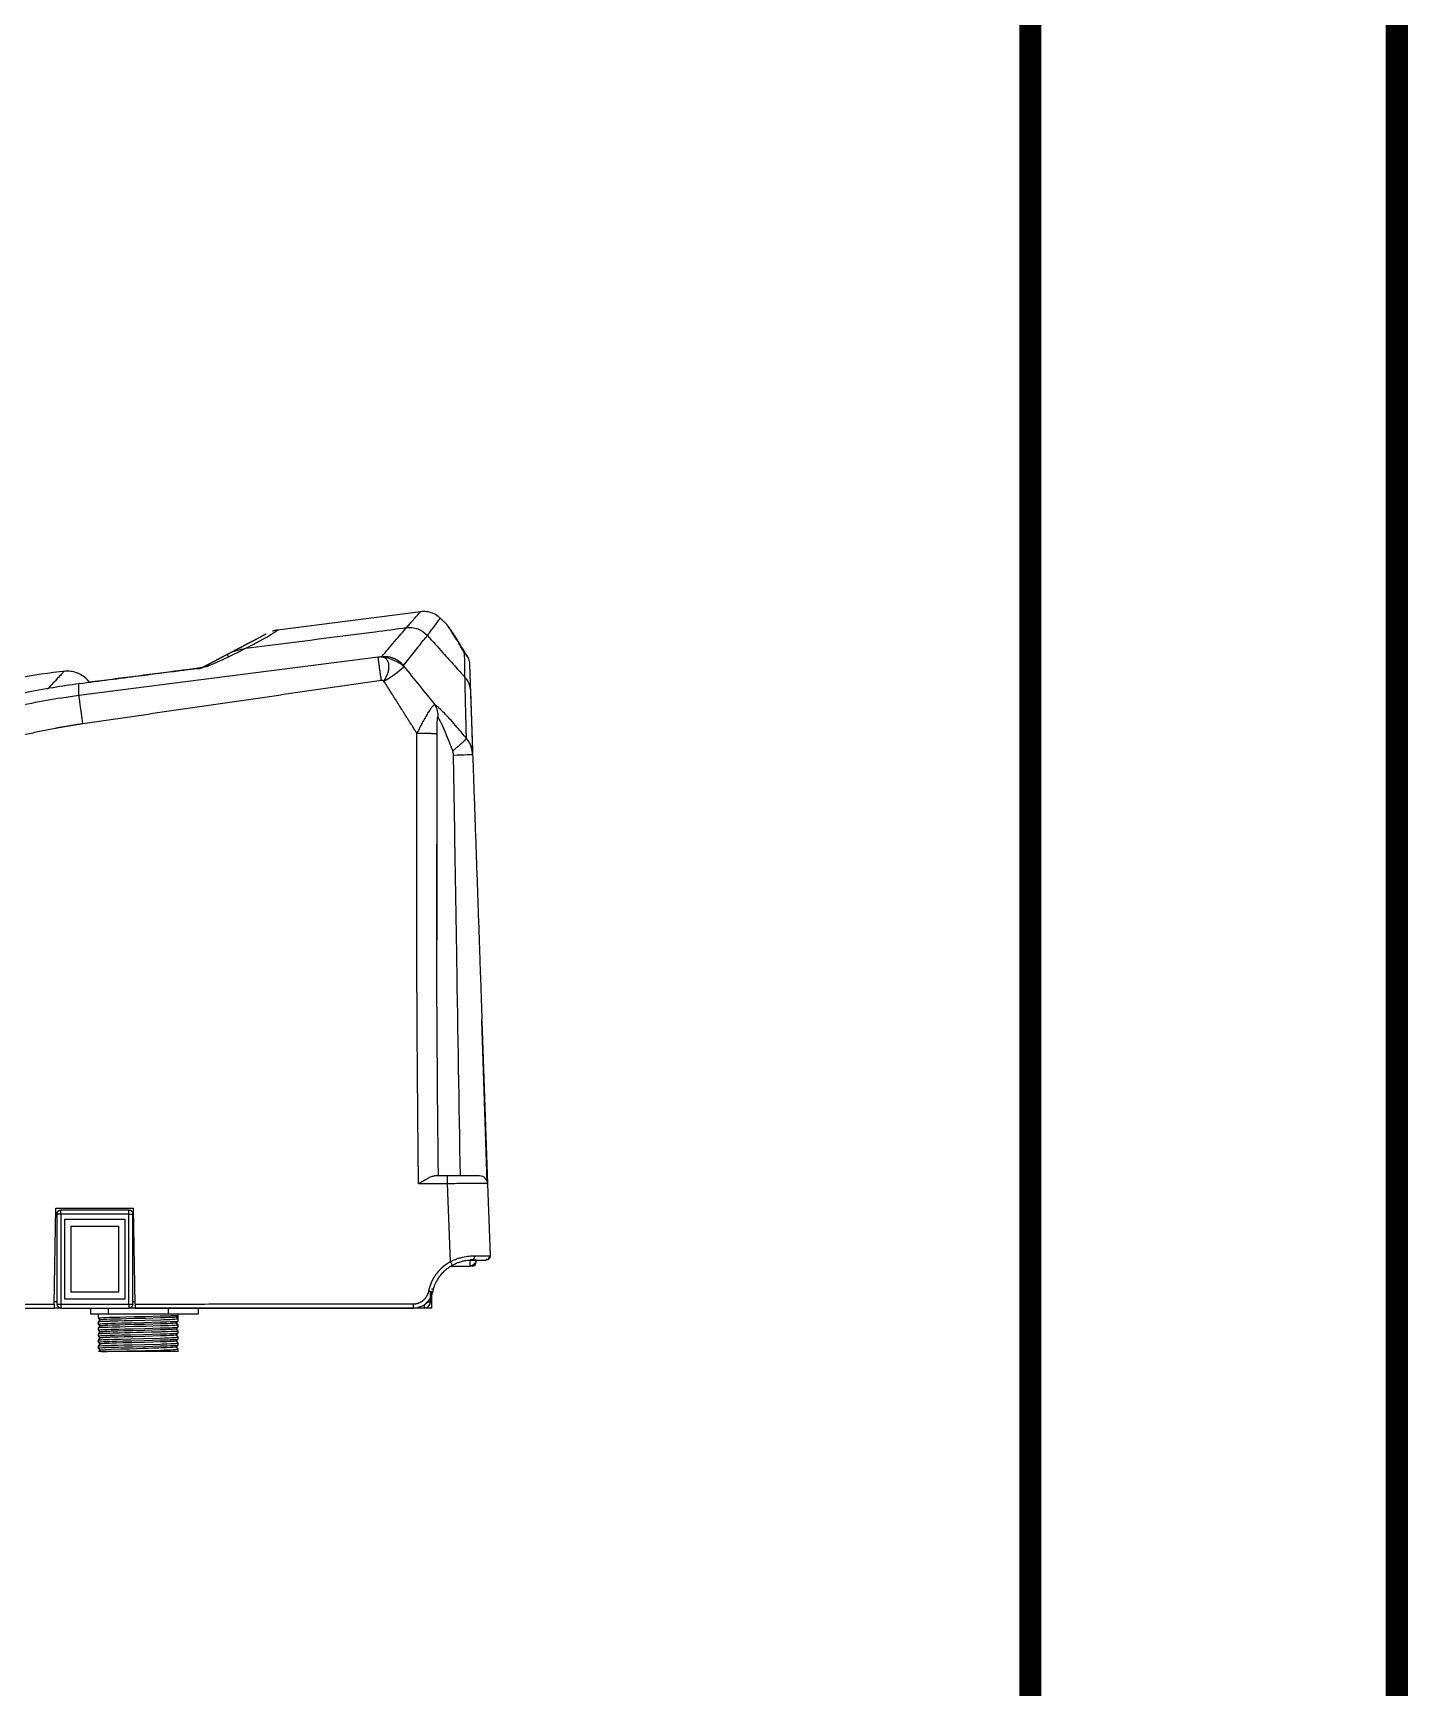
# Model space of a CAD drawing. Header units: millimetres. Extents: x 22 to 2359, y 6 to 1660.
# Drawn here: x 2015.3 to 2358.9, y 419.2 to 832.7 of the extents above; entities that cross this region are included whole.
import ezdxf

# ---------------------------------------------------------------- set-up
doc = ezdxf.new("R2010")
doc.units = ezdxf.units.MM
doc.layers.get('0').update_dxf_attribs({"linetype": 'CONTINUOUS'})
doc.layers.add('1LINE', color=7, linetype='CONTINUOUS')

msp = doc.modelspace()

# ---------------------------------------------------------------- linework, layer by layer
for p, q in [((2112.18, 688.13), (2076.43, 683.54)), ((2101.58, 676.73), (2026.76, 667.15)), ((2058.39, 674.62), (2058.46, 674.5)), ((2064, 677.57), (2063.78, 677.45)), ((2063.78, 677.45), (2064.01, 677.01)), ((2026.76, 670.18), (2026.87, 670.19)), ((2026.76, 670.18), (2026.76, 670.19)), ((2026.76, 667.15), (2026.76, 670.18)), ((2026.86, 670.19), (2026.86, 670.21)), ((2124.61, 668.34), (2125.15, 652.89)), ((2127.49, 585.85), (2128.91, 545.19)), ((2118.92, 547.12), (2115.57, 547.12)), ((2118.92, 545.19), (2118.92, 547.12)), ((2118.92, 545.19), (2111.64, 545.19)), ((2119.6, 525.74), (2118.92, 545.19)), ((2128.91, 545.19), (2129.54, 527.16)), ((2020.58, 515.12), (2021, 539.12)), ((2021, 539.12), (2040.4, 539.12)), ((2021.27, 537.62), (2021.27, 515.12)), ((2022.27, 537.62), (2021.27, 537.62)), ((2039.27, 538.62), (2022.27, 538.62)), ((2022.27, 537.62), (2022.27, 538.62)), ((2022.27, 537.62), (2022.27, 515.12)), ((2039.27, 537.62), (2022.27, 537.62)), ((2039.27, 537.62), (2039.27, 538.62)), ((2039.27, 515.12), (2039.27, 537.62)), ((2039.27, 537.62), (2040.27, 537.62)), ((2040.27, 515.12), (2040.27, 537.62)), ((2040.82, 515.12), (2040.4, 539.12)), ((2023.27, 536.37), (2038.27, 536.37)), ((2023.27, 516.37), (2023.27, 536.37)), ((2024.77, 534.62), (2024.77, 518.12)), ((2024.77, 534.62), (2036.77, 534.62)), ((2036.77, 518.12), (2036.77, 534.62)), ((2038.27, 536.37), (2038.27, 516.37)), ((2124.53, 524.62), (2124.53, 526.15)), ((2126.08, 525.62), (2126.08, 526.11)), ((2127.54, 526.12), (2128.54, 526.12)), ((2119.78, 524.62), (2124.53, 524.62)), ((2119.78, 524.62), (2124.53, 524.62)), ((2125.08, 524.62), (2124.53, 524.62)), ((2036.77, 518.12), (2024.77, 518.12)), ((2114.6, 515.59), (2114.65, 518.26)), ((2114.88, 518.1), (2114.88, 514.12)), ((1980.03, 514.12), (2020.56, 514.12)), ((2020.58, 515.12), (2020.56, 514.12)), ((2022.27, 514.12), (2020.56, 514.12)), ((2021.27, 515.65), (2020.59, 515.65)), ((2021.27, 515.12), (2022.27, 515.12)), ((2022.27, 515.12), (2039.27, 515.12)), ((2022.27, 515.12), (2022.27, 514.12)), ((2022.27, 514.12), (2039.27, 514.12)), ((2038.27, 516.37), (2023.27, 516.37)), ((2029.66, 514.12), (2029.66, 512.62)), ((2034.07, 514.12), (2034.07, 512.62)), ((2039.27, 515.12), (2040.27, 515.12)), ((2039.27, 515.12), (2039.27, 514.12)), ((2113.1, 514.12), (2039.27, 514.12)), ((2040.81, 515.65), (2040.27, 515.65)), ((2040.82, 515.12), (2040.83, 514.12)), ((2040.83, 514.12), (2110.3, 514.12)), ((2049.08, 514.12), (2049.08, 512.62)), ((2056.59, 514.12), (2056.59, 512.62)), ((2110.3, 515.16), (2110.3, 514.12)), ((2113.1, 514.12), (2113.1, 515.03)), ((2113.88, 514.12), (2113.1, 514.12)), ((2113.88, 514.34), (2113.88, 514.12)), ((2114.88, 514.12), (2113.88, 514.12)), ((2034.07, 512.62), (2029.66, 512.62)), ((2031.58, 512.62), (2031.58, 512.12)), ((2031.59, 512.12), (2031.58, 512.12)), ((2031.58, 512.11), (2031.58, 511.63)), ((2031.58, 510.62), (2031.58, 510.12)), ((2031.58, 509.12), (2031.58, 508.62)), ((2036.08, 512.62), (2034.07, 512.62)), ((2049.08, 512.62), (2036.08, 512.62)), ((2056.59, 512.62), (2049.08, 512.62)), ((2051.58, 512.38), (2051.58, 512.62)), ((2051.58, 511.37), (2051.58, 512.38)), ((2051.58, 510.87), (2051.58, 511.37)), ((2051.58, 509.37), (2051.58, 509.87)), ((2031.58, 507.62), (2031.58, 507.12)), ((2031.58, 506.12), (2031.58, 505.62)), ((2031.58, 504.62), (2031.58, 504.12)), ((2051.58, 507.87), (2051.58, 508.37)), ((2051.58, 506.37), (2051.58, 506.87)), ((2051.58, 504.87), (2051.58, 505.37)), ((2047.08, 503.22), (2032.44, 503.22)), ((2051.58, 503.22), (2043.37, 503.22)), ((2051.58, 503.22), (2051.58, 503.87))]:
    msp.add_line(p, q)
for centre, radius, start, end in [((2126.91, 545.12), 2, 2, 89.9999), ((2125.08, 525.62), 1, 270, 0), ((2022.27, 515.12), 1, 180, 270), ((2113.1, 515.62), 1.5, 270, 359)]:
    msp.add_arc(centre, radius, start, end)
at = {"extrusion": (0, 0, -1)}
for centre, radius, start, end in [((-2022.27, 537.62), 1, 0, 90), ((-2124.53, 526.12), 1.5, 181, 270), ((-2039.27, 515.12), 1, 180, 270)]:
    msp.add_arc(centre, radius, start, end, dxfattribs=at)
at = {"extrusion": (0, -6.12303e-17, -1)}
msp.add_arc((-2039.27, 537.62), 1, 90, 180, dxfattribs=at)
for centre, major_axis, ratio, start_param, end_param in [((2059.66, 668.87), (2.81, 5.18), 0.946431, 0.576737, 0.956079), ((2102.6, 671.18), (-5.39, -3.37), 0.091937, 1.589472, 3.001609), ((2027.84, 659.87), (1.07, -7.32), 0.013335, 3.245052, 4.677845), ((2119.6, 525.7), (-0.491, 0.871), 0.017139, 3.141593, 4.742799), ((2124.53, 526.12), (1.5, -0.03), 0.01745, 1.296135, 1.571101), ((2124.53, 526.12), (1.5, -0.03), 0.01745, 0, 1.222466), ((2113.1, 515.62), (-1.5, 0.03), 0.01745, 3.141593, 4.233757)]:
    msp.add_ellipse(centre, major_axis=major_axis, ratio=ratio, start_param=start_param, end_param=end_param)
for points, degree, knots in [([(2108.62, 684.15), (2108.88, 684.44), (2109.39, 685.04), (2110.06, 685.79), (2110.97, 686.83), (2111.85, 687.8), (2112.14, 688.12), (2112.15, 688.13), (2112.15, 688.13)], 3, [0, 0, 0, 0, 0.116532, 0.232353, 0.347468, 0.663791, 0.974978, 1, 1, 1, 1]), ([(2117.04, 686.47), (2116.88, 686.65), (2116.34, 687.18), (2115.18, 687.8), (2113.65, 688.2), (2112.63, 688.19), (2112.11, 688.12)], 3, [0, 0, 0, 0, 0.133608, 0.425641, 0.71767, 1, 1, 1, 1]), ([(2113.85, 682.21), (2114.02, 682.43), (2114.46, 683), (2115.27, 684.06), (2116.17, 685.26), (2116.87, 686.22), (2117.06, 686.49), (2117.07, 686.5), (2117.07, 686.5)], 3, [0, 0, 0, 0, 0.082823, 0.209625, 0.442985, 0.700777, 0.975817, 1, 1, 1, 1]), ([(2064, 677.57), (2064.07, 677.61), (2064.15, 677.65), (2064.77, 677.97), (2065.34, 678.27), (2065.99, 678.62), (2066.6, 678.93), (2067.28, 679.3), (2067.91, 679.62), (2068.63, 680), (2069.24, 680.33), (2069.64, 680.53), (2070, 680.72), (2070.38, 680.93), (2071, 681.25), (2071.49, 681.51), (2072.25, 681.91), (2072.83, 682.21), (2073.15, 682.38), (2073.46, 682.54), (2073.58, 682.6)], 2, [0, 0, 0, 0.015703, 0.015703, 0.127155, 0.127155, 0.238607, 0.238607, 0.350059, 0.350059, 0.461512, 0.461512, 0.525198, 0.525198, 0.588885, 0.636651, 0.684416, 0.795868, 0.851594, 0.90732, 1, 1, 1]), ([(2068.46, 678.98), (2079.23, 680.36), (2090, 681.75), (2103.39, 683.47), (2106, 683.81), (2108.62, 684.15)], 3, [0, 0, 0, 0, 0.804609, 0.804609, 1, 1, 1, 1]), ([(2068.46, 678.98), (2079.23, 680.36), (2090, 681.75), (2103.39, 683.47), (2106, 683.81), (2108.62, 684.15)], 3, [0, 0, 0, 0, 0.804609, 0.804609, 1, 1, 1, 1]), ([(2068.46, 678.98), (2068.47, 678.98), (2069.43, 679.47), (2070.79, 680.18), (2072.34, 681.03), (2073.28, 681.55), (2073.97, 681.95), (2074.63, 682.34), (2075.31, 682.76), (2075.79, 683.08), (2076.06, 683.27), (2076.26, 683.41), (2076.4, 683.51), (2076.44, 683.54), (2076.44, 683.54), (2076.44, 683.54)], 3, [0, 0, 0, 0, 0.001771, 0.156097, 0.246366, 0.346642, 0.400729, 0.457129, 0.573971, 0.690882, 0.747382, 0.801779, 0.902846, 0.994915, 1, 1, 1, 1]), ([(2102.46, 676.92), (2103, 677.56), (2104.13, 678.9), (2106.33, 681.49), (2107.77, 683.17), (2108.62, 684.15), (2108.62, 684.15)], 3, [0, 0, 0, 0, 0.218732, 0.456825, 0.999573, 1, 1, 1, 1]), ([(2123.17, 677.85), (2122.82, 678.42), (2122.15, 679.54), (2121.28, 680.95), (2120.54, 682.13), (2119.71, 683.44), (2119, 684.54), (2118.81, 684.83), (2118.81, 684.83), (2118.81, 684.83)], 3, [0, 0, 0, 0, 0.12642, 0.245382, 0.37225, 0.493777, 0.745275, 0.999243, 1, 1, 1, 1]), ([(2124.01, 676.67), (2123.06, 678.24), (2121.47, 680.84), (2120.05, 683.04), (2119.74, 683.52), (2119.74, 683.51)], 3, [0, 0, 0, 0, 0.33963, 0.679064, 1, 1, 1, 1]), ([(2059.34, 674.67), (2060.11, 675.01), (2061.69, 675.72), (2063.85, 676.73), (2065.69, 677.6), (2067.22, 678.36), (2068.04, 678.77), (2068.46, 678.98)], 3, [0, 0, 0, 0, 0.209268, 0.430084, 0.662255, 0.828526, 1, 1, 1, 1]), ([(2107.88, 674.68), (2108.35, 675.26), (2109.29, 676.43), (2110.57, 678.04), (2111.77, 679.56), (2112.87, 680.95), (2113.53, 681.8), (2113.84, 682.2), (2113.85, 682.21)], 3, [0, 0, 0, 0, 0.191172, 0.386485, 0.58594, 0.789538, 0.997281, 1, 1, 1, 1]), ([(2113.85, 682.21), (2115.14, 680.75), (2116.44, 679.3), (2118.72, 676.77), (2119.7, 675.68), (2121.53, 673.64), (2122.39, 672.68), (2123.25, 671.73)], 3, [0, 0, 0, 0, 0.41497, 0.41497, 0.726417, 0.726417, 1, 1, 1, 1]), ([(2113.85, 682.21), (2115.14, 680.75), (2116.44, 679.3), (2118.72, 676.77), (2119.7, 675.68), (2121.53, 673.64), (2122.39, 672.68), (2123.25, 671.73)], 3, [0, 0, 0, 0, 0.41497, 0.41497, 0.726417, 0.726417, 1, 1, 1, 1]), ([(2052.17, 673.45), (2052.69, 673.52), (2053.44, 673.62), (2054.4, 673.75), (2055.03, 673.84), (2055.61, 673.93), (2056.28, 674.03), (2057.03, 674.15), (2057.83, 674.29), (2058.4, 674.4), (2058.78, 674.49), (2059.1, 674.57), (2059.25, 674.63), (2059.34, 674.67)], 3, [0, 0, 0, 0, 0.184113, 0.265059, 0.339788, 0.408951, 0.472914, 0.585962, 0.688188, 0.790899, 0.843124, 0.895684, 1, 1, 1, 1]), ([(2057.27, 674.03), (2057.91, 674.37), (2058.46, 674.66), (2059.07, 674.98), (2059.63, 675.27), (2060.86, 675.92), (2061.9, 676.47), (2063.02, 677.06), (2064, 677.57)], 2, [0, 0, 0, 0.170674, 0.170674, 0.341349, 0.341349, 0.682698, 0.682698, 1, 1, 1]), ([(2102.2, 676.84), (2102.23, 676.85), (2102.29, 676.86), (2102.38, 676.88), (2102.44, 676.9), (2102.46, 676.91), (2102.46, 676.92)], 3, [0, 0, 0, 0, 0.267447, 0.521441, 0.763101, 1, 1, 1, 1]), ([(2102.2, 676.84), (2102.29, 676.84), (2102.48, 676.84), (2102.95, 676.79), (2103.85, 676.65), (2105.24, 676.19), (2106.57, 675.51), (2107.45, 674.94), (2107.8, 674.62), (2107.98, 674.45)], 3, [0, 0, 0, 0, 0.060374, 0.125458, 0.251667, 0.500838, 0.749971, 0.871012, 1, 1, 1, 1]), ([(2103.01, 670.75), (2103.21, 671.11), (2103.51, 671.65), (2103.85, 672.36), (2104.1, 673.08), (2104.26, 673.98), (2104.25, 674.79), (2104.14, 675.36), (2103.95, 675.86), (2103.67, 676.28), (2103.28, 676.57), (2102.82, 676.78), (2102.45, 676.82), (2102.2, 676.84)], 3, [0, 0, 0, 0, 0.125132, 0.187432, 0.249784, 0.374924, 0.499891, 0.562413, 0.625075, 0.750213, 0.812563, 0.874863, 1, 1, 1, 1]), ([(2107.98, 674.45), (2107.95, 674.51), (2107.89, 674.61), (2107.88, 674.66), (2107.88, 674.68)], 3, [0, 0, 0, 0, 0.499031, 1, 1, 1, 1]), ([(2123.25, 671.73), (2123.25, 671.93), (2123.22, 672.98), (2123.19, 674.66), (2123.17, 676.49), (2123.17, 677.41), (2123.17, 677.85)], 3, [0, 0, 0, 0, 0.079301, 0.402381, 0.718758, 1, 1, 1, 1]), ([(2123.17, 677.85), (2123.34, 677.65), (2123.69, 677.26), (2124.07, 676.55), (2124.31, 675.81), (2124.36, 675.29), (2124.38, 675.05)], 3, [0, 0, 0, 0, 0.250973, 0.500552, 0.76563, 1, 1, 1, 1]), ([(2123.17, 677.85), (2123.34, 677.65), (2123.63, 677.33), (2123.85, 676.96), (2123.92, 676.81)], 3, [0, 0, 0, 0, 0.604151, 1, 1, 1, 1]), ([(2124.38, 675.05), (2124.4, 674.31), (2124.45, 672.97), (2124.49, 671.96), (2124.54, 670.34), (2124.6, 668.72), (2124.61, 668.34)], 2, [0, 0, 0, 0.303539, 0.455309, 0.607079, 0.910618, 1, 1, 1]), ([(2023.48, 673.27), (2015.29, 672.35), (1999.09, 669.51), (1975.32, 662.2), (1960.23, 655.44), (1952.86, 651.58)], 3, [0, 0, 0, 0, 0.331002, 0.665642, 1, 1, 1, 1]), ([(1997.82, 663.98), (1998.21, 664.1), (2000.94, 664.91), (2006.03, 666.3), (2013.16, 667.94), (2020.07, 669.23), (2024.62, 669.9), (2026.76, 670.18)], 3, [0, 0, 0, 0, 0.041271, 0.287919, 0.534524, 0.781096, 1, 1, 1, 1]), ([(2023.04, 673.22), (2023.04, 673.22), (2022.93, 673.1), (2022.33, 672.44), (2021.1, 671.12), (2019.74, 669.67), (2018.91, 668.79)], 3, [0, 0, 0, 0, 0.184966, 0.452991, 0.687701, 1, 1, 1, 1]), ([(2029.41, 670.5), (2029.14, 670.87), (2028.46, 671.59), (2027.23, 672.45), (2025.82, 673.04), (2024.38, 673.29), (2023.44, 673.27), (2022.98, 673.21)], 3, [0, 0, 0, 0, 0.18744, 0.402737, 0.612753, 0.812944, 1, 1, 1, 1]), ([(2026.87, 670.19), (2031.86, 670.83), (2038.74, 671.72), (2047.17, 672.81), (2050.61, 673.25), (2052.17, 673.45)], 3, [0, 0, 0, 0, 0.591783, 0.815642, 1, 1, 1, 1]), ([(2057.19, 674.03), (2057.19, 674.04), (2057.18, 674.05), (2057.05, 674.05), (2056.49, 673.97), (2054.8, 673.74), (2053.28, 673.55), (2052.12, 673.42)], 3, [0, 0, 0, 0, 0.023209, 0.069997, 0.175268, 0.427321, 1, 1, 1, 1]), ([(2056.79, 673.89), (2056.71, 673.9), (2056.52, 673.89), (2055.89, 673.83), (2054.43, 673.67), (2053.1, 673.52), (2052.12, 673.42)], 3, [0, 0, 0, 0, 0.091929, 0.199618, 0.447991, 1, 1, 1, 1]), ([(2056.79, 673.9), (2056.86, 673.92), (2057.04, 673.97), (2057.22, 674.03), (2057.29, 674.04), (2057.28, 674.04), (2057.27, 674.03)], 3, [0, 0, 0, 0, 0.242904, 0.62077, 0.804301, 1, 1, 1, 1]), ([(2103.01, 670.75), (2102.97, 670.77), (2102.9, 670.82), (2102.77, 670.88), (2102.61, 670.95), (2102.44, 670.97), (2102.35, 670.96)], 2, [0, 0, 0, 0.125, 0.25, 0.5, 0.75, 1, 1, 1]), ([(2123.63, 656.45), (2123.6, 657.61), (2123.54, 659.91), (2123.45, 663.12), (2123.38, 666.16), (2123.32, 668.52), (2123.28, 670.35), (2123.26, 671.24), (2123.25, 671.73)], 3, [0, 0, 0, 0, 0.185998, 0.371184, 0.572361, 0.773392, 0.87685, 1, 1, 1, 1]), ([(2026.76, 667.15), (2025.34, 666.97), (2021.37, 666.41), (2014.9, 665.28), (2007.39, 663.63), (2001.84, 662.16), (1998.79, 661.27), (1998.21, 661.09)], 3, [0, 0, 0, 0, 0.148003, 0.411224, 0.674338, 0.93743, 1, 1, 1, 1]), ([(2124.61, 668.34), (2124.64, 667.42), (2124.78, 663.6), (2125.02, 656.62), (2125.17, 652.47)], 2, [0, 0, 0, 0.149937, 0.574969, 1, 1, 1]), ([(2115.75, 664.86), (2115.67, 664.84), (2115.5, 664.79), (2115.13, 664.47), (2114.74, 663.98), (2114.38, 663.45), (2113.98, 662.84), (2113.44, 661.94), (2112.73, 660.66), (2111.98, 659.24), (2111.47, 658.22), (2111.23, 657.73)], 3, [0, 0, 0, 0, 0.095879, 0.205313, 0.32644, 0.389465, 0.452938, 0.57995, 0.711609, 0.86114, 1, 1, 1, 1]), ([(2123.63, 656.45), (2123.26, 656.9), (2122.47, 657.86), (2121.18, 659.39), (2119.87, 660.87), (2118.63, 662.22), (2117.71, 663.16), (2117.01, 663.83), (2116.52, 664.27), (2116.1, 664.62), (2115.86, 664.78), (2115.75, 664.86)], 3, [0, 0, 0, 0, 0.12724, 0.277737, 0.452193, 0.584407, 0.723901, 0.795712, 0.866591, 0.934684, 1, 1, 1, 1]), ([(2116.51, 661.79), (2116.49, 661.81), (2116.46, 661.84), (2116.41, 661.84), (2116.35, 661.71), (2116.3, 661.4), (2116.26, 660.92), (2116.23, 660.29), (2116.22, 659.5), (2116.21, 658.58), (2116.21, 657.91), (2116.2, 657.55)], 3, [0, 0, 0, 0, 0.026113, 0.051164, 0.095554, 0.171232, 0.279273, 0.415465, 0.580367, 0.775698, 1, 1, 1, 1]), ([(2120.2, 653.37), (2119.92, 654.09), (2119.33, 655.62), (2118.38, 657.94), (2117.57, 659.81), (2117, 660.95), (2116.72, 661.48), (2116.57, 661.69), (2116.51, 661.79)], 3, [0, 0, 0, 0, 0.235554, 0.50062, 0.773094, 0.875226, 0.942341, 1, 1, 1, 1]), ([(2111.64, 545.19), (2111.52, 555.98), (2111.43, 567.12), (2111.32, 579.81), (2111.26, 592.64), (2111.19, 607.53), (2111.18, 622.62), (2111.17, 640.23), (2111.23, 657.73)], 2, [0, 0, 0, 0.25, 0.25, 0.5, 0.5, 0.75, 0.75, 1, 1, 1]), ([(2116.2, 657.55), (2116.19, 647.89), (2116.17, 630.73), (2116.18, 613.57), (2116.19, 606.07)], 3, [0, 0, 0, 0, 0.562767, 1, 1, 1, 1]), ([(2125.17, 652.47), (2125.14, 652.84), (2125.09, 653.38), (2124.91, 654.08), (2124.68, 654.76), (2124.29, 655.59), (2123.85, 656.17), (2123.63, 656.45)], 3, [0, 0, 0, 0, 0.250218, 0.375312, 0.500465, 0.75037, 1, 1, 1, 1]), ([(2120.39, 652.3), (2120.38, 652.49), (2120.36, 652.86), (2120.25, 653.21), (2120.2, 653.37)], 3, [0, 0, 0, 0, 0.526992, 1, 1, 1, 1]), ([(2120.39, 652.3), (2121.54, 652.34), (2122.85, 652.39), (2124.7, 652.45), (2125.17, 652.47), (2125.17, 652.47)], 3, [0, 0, 0, 0, 0.5, 0.5, 1, 1, 1, 1]), ([(2122.11, 547.12), (2121.81, 565.06), (2121.38, 591.65), (2120.81, 626.71), (2120.53, 643.84), (2120.39, 652.3)], 3, [0, 0, 0, 0, 0.511566, 0.758562, 1, 1, 1, 1]), ([(2125.17, 652.47), (2126.13, 624.94), (2127.08, 597.76), (2127.28, 591.98), (2127.48, 586.26)], 2, [0, 0, 0, 0.823914, 0.823914, 1, 1, 1]), ([(2116.62, 547.12), (2116.53, 554.16), (2116.39, 568.07), (2116.26, 587.77), (2116.19, 605.12), (2116.17, 618.85), (2116.18, 626.79), (2116.18, 630.03)], 3, [0, 0, 0, 0, 0.254705, 0.50309, 0.712423, 0.882708, 1, 1, 1, 1]), ([(2111.64, 545.19), (2111.85, 545.32), (2112.16, 545.52), (2112.56, 545.77), (2112.95, 546), (2113.41, 546.28), (2113.93, 546.57), (2114.41, 546.8), (2114.85, 546.98), (2115.24, 547.1), (2115.46, 547.11), (2115.57, 547.12)], 3, [0, 0, 0, 0, 0.147392, 0.218797, 0.288706, 0.423945, 0.552638, 0.674303, 0.78912, 0.899338, 1, 1, 1, 1]), ([(2126.91, 547.12), (2126.91, 547.12), (2126.9, 547.12), (2126.77, 547.12), (2126.43, 547.12), (2125.86, 547.12), (2125.06, 547.12), (2124.06, 547.12), (2122.92, 547.12), (2121.7, 547.12), (2120.5, 547.12), (2119.58, 547.12), (2119.06, 547.12), (2118.92, 547.12)], 3, [0, 0, 0, 0, 0.042862, 0.129752, 0.228089, 0.334282, 0.4453, 0.558194, 0.670024, 0.777502, 0.877222, 0.965352, 1, 1, 1, 1]), ([(2128.91, 545.19), (2128.9, 545.19), (2128.87, 545.2), (2128.66, 545.2), (2128.23, 545.21), (2127.43, 545.22), (2126.09, 545.22), (2124.41, 545.22), (2122.59, 545.21), (2120.73, 545.2), (2119.53, 545.19), (2118.92, 545.19)], 3, [0, 0, 0, 0, 0.076286, 0.150574, 0.222866, 0.360247, 0.495416, 0.632232, 0.77119, 0.883241, 1, 1, 1, 1]), ([(2114.22, 518.36), (2114.38, 519.14), (2114.65, 519.88), (2114.89, 520.56), (2115.23, 521.21), (2115.53, 521.79), (2115.9, 522.34), (2116.24, 522.83), (2116.63, 523.29), (2116.98, 523.71), (2117.38, 524.09), (2117.74, 524.44), (2118.13, 524.75), (2118.83, 525.3), (2119.6, 525.74)], 2, [0, 0, 0, 0.125, 0.125, 0.25, 0.25, 0.375, 0.375, 0.5, 0.5, 0.625, 0.625, 0.75, 0.75, 1, 1, 1]), ([(2119.6, 525.74), (2119.93, 525.9), (2120.58, 526.21), (2121.61, 526.57), (2122.86, 526.91), (2123.99, 527.09), (2124.96, 527.16), (2125.39, 527.17), (2125.6, 527.17)], 3, [0, 0, 0, 0, 0.163038, 0.326698, 0.492096, 0.766039, 0.879895, 1, 1, 1, 1]), ([(2120.09, 524.83), (2120.33, 524.97), (2120.84, 525.23), (2121.68, 525.57), (2122.59, 525.84), (2123.5, 526.02), (2124.31, 526.11), (2124.79, 526.12), (2125, 526.12)], 3, [0, 0, 0, 0, 0.146377, 0.311029, 0.494913, 0.683304, 0.853406, 1, 1, 1, 1]), ([(2125, 526.12), (2125.14, 526.12), (2125.41, 526.12), (2125.92, 526.12), (2126.51, 526.12), (2127.12, 526.12), (2127.55, 526.12), (2127.84, 526.12), (2128.09, 526.12), (2128.28, 526.12), (2128.38, 526.12), (2128.41, 526.12)], 3, [0, 0, 0, 0, 0.077824, 0.154901, 0.308203, 0.462267, 0.617155, 0.694799, 0.772333, 0.926014, 1, 1, 1, 1]), ([(2125.6, 527.17), (2125.99, 527.17), (2126.78, 527.17), (2127.76, 527.17), (2128.66, 527.17), (2129.25, 527.16), (2129.41, 527.16), (2129.45, 527.16)], 3, [0, 0, 0, 0, 0.190202, 0.381276, 0.57323, 0.85123, 1, 1, 1, 1]), ([(2129.2, 526.43), (2129.25, 526.48), (2129.34, 526.6), (2129.43, 526.79), (2129.47, 526.99), (2129.48, 527.12), (2129.48, 527.18)], 3, [0, 0, 0, 0, 0.263923, 0.521832, 0.768493, 1, 1, 1, 1]), ([(2115.2, 518.12), (2115.22, 518.22), (2115.36, 518.83), (2115.69, 519.88), (2116.33, 521.16), (2117.05, 522.23), (2117.81, 523.1), (2118.58, 523.81), (2119.34, 524.38), (2119.84, 524.69), (2120.09, 524.83)], 3, [0, 0, 0, 0, 0.035835, 0.219695, 0.384995, 0.534254, 0.669008, 0.790798, 0.901308, 1, 1, 1, 1]), ([(2110.3, 515.16), (2110.6, 515.16), (2110.89, 515.2), (2111.22, 515.25), (2111.53, 515.35), (2111.86, 515.46), (2112.49, 515.79), (2113.07, 516.24), (2113.55, 516.79), (2113.83, 517.26), (2113.98, 517.58), (2114.15, 518.04), (2114.22, 518.36)], 2, [0, 0, 0, 0.125, 0.125, 0.25, 0.25, 0.375, 0.5, 0.625, 0.75, 0.8125, 0.875, 1, 1, 1]), ([(2110.3, 514.12), (2110.66, 514.14), (2111.39, 514.19), (2112.46, 514.56), (2113.54, 515.24), (2114.64, 516.38), (2115, 517.51), (2115.2, 518.12)], 3, [0, 0, 0, 0, 0.158467, 0.321356, 0.488648, 0.719044, 1, 1, 1, 1]), ([(2031.58, 511.62), (2031.56, 511.65), (2031.75, 511.67), (2032.78, 511.75), (2033.88, 511.79), (2035.53, 511.84), (2035.76, 511.85), (2047.08, 512.14)], 3, [0, 0, 0, 0, 0.364818, 0.364818, 0.913809, 0.913809, 1, 1, 1, 1]), ([(2031.59, 508.62), (2031.56, 508.64), (2031.68, 508.66), (2032.41, 508.73), (2033.37, 508.77), (2035.12, 508.83), (2035.55, 508.84), (2047.09, 509.14)], 3, [0, 0, 0, 0, 0.285486, 0.285486, 0.835536, 0.835536, 1, 1, 1, 1]), ([(2047.15, 511.13), (2035.4, 510.84), (2034.78, 510.82), (2032.85, 510.74), (2031.93, 510.7), (2031.62, 510.64), (2031.59, 510.63), (2031.58, 510.62)], 3, [0, 0, 0, 0, 0.249365, 0.249365, 0.885498, 0.885498, 1, 1, 1, 1]), ([(2031.58, 510.12), (2031.58, 510.12), (2031.58, 510.13), (2031.63, 510.17), (2032.21, 510.22), (2033.94, 510.29), (2034.89, 510.33), (2047.08, 510.64)], 3, [0, 0, 0, 0, 0.048903, 0.048903, 0.598511, 0.598511, 1, 1, 1, 1]), ([(2047.16, 509.64), (2035.77, 509.35), (2035.47, 509.34), (2033.62, 509.28), (2032.45, 509.23), (2031.71, 509.16), (2031.6, 509.14), (2031.58, 509.12)], 3, [0, 0, 0, 0, 0.113825, 0.113825, 0.747946, 0.747946, 1, 1, 1, 1]), ([(2047.15, 510.15), (2035.69, 509.84), (2033.76, 509.77), (2032.24, 509.7), (2032.07, 509.63), (2032.08, 509.61)], 3, [0, 0, 0, 0, 0.153168, 0.807458, 1, 1, 1, 1]), ([(2047.1, 508.64), (2035.35, 508.33), (2033.26, 508.25), (2032.1, 508.18), (2032.08, 508.12), (2032.08, 508.12)], 3, [0, 0, 0, 0, 0.265171, 0.927582, 1, 1, 1, 1]), ([(2047.15, 511.65), (2035.93, 511.34), (2034.25, 511.29), (2032.52, 511.22), (2032.1, 511.15), (2032.09, 511.13)], 3, [0, 0, 0, 0, 0.026522, 0.723093, 1, 1, 1, 1]), ([(2047.08, 512.14), (2048.16, 512.17), (2049.1, 512.2), (2050.87, 512.27), (2051.47, 512.32), (2051.57, 512.36), (2051.57, 512.37), (2051.58, 512.37)], 3, [0, 0, 0, 0, 0.401314, 0.401314, 0.971767, 0.971767, 1, 1, 1, 1]), ([(2047.08, 510.64), (2047.29, 510.64), (2047.49, 510.65), (2049.13, 510.7), (2050.26, 510.74), (2051.33, 510.81), (2051.55, 510.84), (2051.57, 510.87)], 3, [0, 0, 0, 0, 0.076026, 0.076026, 0.64551, 0.64551, 1, 1, 1, 1]), ([(2047.09, 509.14), (2047.94, 509.16), (2048.71, 509.19), (2050.52, 509.25), (2051.26, 509.3), (2051.54, 509.35), (2051.57, 509.36), (2051.58, 509.37)], 3, [0, 0, 0, 0, 0.318546, 0.318546, 0.887377, 0.887377, 1, 1, 1, 1]), ([(2051.08, 508.87), (2051.04, 508.82), (2050.22, 508.75), (2048.17, 508.68), (2047.1, 508.64)], 3, [0, 0, 0, 0, 0.55278, 1, 1, 1, 1]), ([(2051.07, 511.86), (2051.05, 511.84), (2050.58, 511.77), (2048.79, 511.7), (2047.15, 511.65), (2047.15, 511.65)], 3, [0, 0, 0, 0, 0.301194, 0.999413, 1, 1, 1, 1]), ([(2051.58, 511.37), (2051.61, 511.32), (2051.09, 511.28), (2049.35, 511.2), (2048.34, 511.17), (2047.15, 511.13)], 3, [0, 0, 0, 0, 0.570943, 0.570943, 1, 1, 1, 1]), ([(2051.07, 510.36), (2051.04, 510.33), (2050.4, 510.26), (2048.49, 510.19), (2047.15, 510.15)], 3, [0, 0, 0, 0, 0.429292, 1, 1, 1, 1]), ([(2051.57, 509.87), (2051.6, 509.84), (2051.31, 509.81), (2049.95, 509.73), (2048.7, 509.68), (2047.16, 509.64)], 3, [0, 0, 0, 0, 0.438444, 0.438444, 1, 1, 1, 1]), ([(2031.58, 507.12), (2031.55, 507.16), (2032.02, 507.21), (2033.68, 507.28), (2034.74, 507.32), (2047.08, 507.64)], 3, [0, 0, 0, 0, 0.54403, 0.54403, 1, 1, 1, 1]), ([(2031.59, 504.12), (2031.57, 504.13), (2031.61, 504.15), (2032.08, 504.22), (2033.06, 504.26), (2034.98, 504.33), (2035.48, 504.34), (2047.09, 504.64)], 3, [0, 0, 0, 0, 0.199518, 0.199518, 0.810573, 0.810573, 1, 1, 1, 1]), ([(2031.58, 506.13), (2031.63, 506.16), (2032.05, 506.2), (2033.57, 506.28), (2034.68, 506.31), (2047.08, 506.63)], 3, [0, 0, 0, 0, 0.494353, 0.494353, 1, 1, 1, 1]), ([(2031.58, 505.61), (2031.58, 505.62), (2031.58, 505.63), (2031.67, 505.68), (2032.41, 505.73), (2034.31, 505.8), (2035.11, 505.83), (2047.09, 506.14)], 3, [0, 0, 0, 0, 0.066421, 0.066421, 0.678604, 0.678604, 1, 1, 1, 1]), ([(2031.58, 504.62), (2031.6, 504.64), (2031.65, 504.65), (2032.09, 504.7), (2032.93, 504.75), (2034.7, 504.81), (2035.33, 504.83), (2047.09, 505.13)], 3, [0, 0, 0, 0, 0.168882, 0.168882, 0.74425, 0.74425, 1, 1, 1, 1]), ([(2047.16, 508.13), (2034.41, 507.8), (2033.11, 507.76), (2031.87, 507.68), (2031.61, 507.65), (2031.59, 507.62)], 3, [0, 0, 0, 0, 0.613855, 0.613855, 1, 1, 1, 1]), ([(2047.13, 507.14), (2035.46, 506.83), (2033.4, 506.76), (2032.14, 506.68), (2032.07, 506.62), (2032.08, 506.61)], 3, [0, 0, 0, 0, 0.235211, 0.892585, 1, 1, 1, 1]), ([(2047.12, 505.64), (2035.14, 505.32), (2033.07, 505.25), (2032.13, 505.17), (2032.08, 505.13)], 3, [0, 0, 0, 0, 0.368286, 1, 1, 1, 1]), ([(2047.08, 507.64), (2047.68, 507.66), (2048.24, 507.67), (2050.16, 507.74), (2051.13, 507.79), (2051.53, 507.85), (2051.57, 507.86), (2051.57, 507.87)], 3, [0, 0, 0, 0, 0.22198, 0.22198, 0.857113, 0.857113, 1, 1, 1, 1]), ([(2047.08, 506.63), (2048.61, 506.67), (2049.83, 506.72), (2051.28, 506.8), (2051.62, 506.84), (2051.57, 506.88)], 3, [0, 0, 0, 0, 0.534582, 0.534582, 1, 1, 1, 1]), ([(2047.09, 506.14), (2048.05, 506.16), (2048.9, 506.19), (2050.83, 506.27), (2051.52, 506.32), (2051.58, 506.36), (2051.58, 506.37), (2051.58, 506.37)], 3, [0, 0, 0, 0, 0.359058, 0.359058, 0.996817, 0.996817, 1, 1, 1, 1]), ([(2047.09, 505.13), (2047.72, 505.15), (2048.31, 505.17), (2050.09, 505.23), (2050.98, 505.27), (2051.52, 505.34), (2051.59, 505.36), (2051.57, 505.37)], 3, [0, 0, 0, 0, 0.226346, 0.226346, 0.768493, 0.768493, 1, 1, 1, 1]), ([(2047.09, 504.64), (2048.41, 504.68), (2049.54, 504.71), (2051.09, 504.79), (2051.52, 504.83), (2051.57, 504.87)], 3, [0, 0, 0, 0, 0.498557, 0.498557, 1, 1, 1, 1]), ([(2051.08, 505.87), (2051.03, 505.82), (2050.08, 505.74), (2047.97, 505.67), (2047.12, 505.64)], 3, [0, 0, 0, 0, 0.642869, 1, 1, 1, 1]), ([(2051.07, 507.37), (2051.04, 507.33), (2050.27, 507.25), (2048.27, 507.18), (2047.13, 507.14)], 3, [0, 0, 0, 0, 0.519551, 1, 1, 1, 1]), ([(2051.57, 508.37), (2051.59, 508.35), (2051.46, 508.32), (2050.59, 508.25), (2049.37, 508.2), (2047.57, 508.14), (2047.37, 508.14), (2047.16, 508.13)], 3, [0, 0, 0, 0, 0.306904, 0.306904, 0.923811, 0.923811, 1, 1, 1, 1]), ([(2051.07, 504.36), (2051.07, 504.36), (2050.93, 504.3), (2049.72, 504.23), (2047.7, 504.16), (2032.09, 503.63)], 3, [0, 0, 0, 0, 0.066704, 0.768212, 1, 1, 1, 1]), ([(2032.44, 503.22), (2033.2, 503.27), (2034.42, 503.3), (2035.96, 503.35), (2035.98, 503.35), (2047.13, 503.63)], 3, [0, 0, 0, 0, 0.981836, 0.981836, 1, 1, 1, 1]), ([(2047.13, 503.63), (2048.4, 503.67), (2049.48, 503.71), (2051.15, 503.78), (2051.62, 503.83), (2051.58, 503.87)], 3, [0, 0, 0, 0, 0.456873, 0.456873, 1, 1, 1, 1])]:
    msp.add_open_spline(points, degree=degree, knots=knots)
for points, degree in [([(2118.81, 684.83), (2117.07, 686.5)], 1), ([(2076.63, 683.56), (2075.87, 683.48), (2075.13, 683.26)], 2), ([(2108.62, 684.15), (2110.55, 684.4), (2112.55, 683.65), (2113.85, 682.21)], 3), ([(2108.62, 684.15), (2110.55, 684.4), (2112.55, 683.65), (2113.85, 682.21)], 3), ([(2119.74, 683.51), (2118.8, 684.84)], 1), ([(2064, 677.57), (2065.4, 678.31), (2066.89, 678.78), (2068.46, 678.98)], 3), ([(2102.2, 676.84), (2102, 676.8), (2101.81, 676.76), (2101.58, 676.73)], 3), ([(2107.98, 674.45), (2110.57, 671.25), (2113.16, 668.06), (2115.75, 664.86)], 3), ([(2026.87, 670.21), (2026.76, 670.19)], 1), ([(2102.35, 670.96), (2027.71, 660.11)], 1), ([(2052.17, 673.43), (2029.4, 670.49)], 1), ([(2111.23, 657.73), (2107.16, 664.17), (2103.01, 670.75)], 2), ([(2123.25, 671.73), (2124.09, 670.79), (2124.57, 669.59), (2124.61, 668.34)], 3), ([(2123.25, 671.73), (2124.09, 670.79), (2124.57, 669.59), (2124.61, 668.34)], 3), ([(2116.51, 661.79), (2116.6, 662.79), (2116.37, 663.95), (2115.75, 664.86)], 3), ([(2027.71, 660.11), (2020.78, 659.1), (2007.14, 655.95), (2000.47, 653.83)], 2), ([(2128.78, 545.84), (2128.13, 566.05), (2127.44, 586.26)], 2), ([(2128.7, 526.43), (2128.76, 526.12), (2128.47, 526.12)], 2), ([(2129.54, 527.16), (2129.56, 526.62), (2129.08, 526.12), (2128.54, 526.12)], 3), ([(2128.92, 526.19), (2129.34, 526.38), (2129.23, 526.79)], 2), ([(1980.03, 515.16), (2020.58, 515.12)], 1), ([(2040.82, 515.12), (2110.3, 515.16)], 1), ([(2031.58, 511.62), (2031.83, 511.37), (2032.08, 511.12)], 2), ([(2032.09, 511.13), (2031.83, 510.87), (2031.58, 510.62)], 2), ([(2031.58, 510.12), (2031.83, 509.87), (2032.08, 509.62)], 2), ([(2032.08, 509.62), (2031.83, 509.37), (2031.58, 509.12)], 2), ([(2051.07, 511.86), (2051.32, 512.12), (2051.58, 512.37)], 2), ([(2051.07, 510.36), (2051.33, 510.62), (2051.58, 510.87)], 2), ([(2051.07, 508.87), (2051.33, 509.12), (2051.58, 509.37)], 2), ([(2051.58, 511.37), (2051.33, 511.62), (2051.08, 511.87)], 2), ([(2051.58, 509.87), (2051.33, 510.12), (2051.08, 510.37)], 2), ([(2051.58, 508.37), (2051.33, 508.62), (2051.08, 508.87)], 2), ([(2031.57, 508.62), (2031.83, 508.37), (2032.08, 508.12)], 2), ([(2032.08, 508.13), (2031.83, 507.87), (2031.57, 507.62)], 2), ([(2031.57, 507.12), (2031.83, 506.87), (2032.08, 506.62)], 2), ([(2031.57, 505.62), (2031.83, 505.37), (2032.08, 505.12)], 2), ([(2032.08, 505.13), (2031.83, 504.87), (2031.57, 504.62)], 2), ([(2032.09, 506.63), (2031.83, 506.38), (2031.58, 506.12)], 2), ([(2051.07, 507.37), (2051.33, 507.62), (2051.58, 507.87)], 2), ([(2051.07, 504.36), (2051.33, 504.62), (2051.58, 504.87)], 2), ([(2051.58, 506.87), (2051.33, 507.12), (2051.08, 507.37)], 2), ([(2051.08, 505.86), (2051.33, 506.12), (2051.58, 506.37)], 2), ([(2051.58, 505.37), (2051.33, 505.62), (2051.08, 505.87)], 2), ([(2031.58, 504.12), (2031.83, 503.87), (2032.08, 503.62)], 2), ([(2032.09, 503.63), (2031.88, 503.42), (2031.68, 503.22)], 2), ([(2032.44, 503.22), (2031.94, 503.22), (2031.68, 503.22), (2031.68, 503.22)], 3), ([(2051.58, 503.87), (2051.33, 504.12), (2051.08, 504.37)], 2)]:
    msp.add_open_spline(points, degree=degree)
for points, weights in [([(2102.35, 670.96), (2101.89, 674.1), (2101.59, 676.4), (2101.58, 676.73)], [1.14015290707, 0.953282379667, 0.953282364311, 1.140152861]), ([(2102.46, 676.92), (2104.57, 677.16), (2106.55, 676.35), (2107.88, 674.68)], [1.06811842593, 0.977274332718, 0.97729386222, 1.06817701444]), ([(2116.2, 657.55), (2115.92, 657.64), (2114, 657.72), (2111.23, 657.73)], [1.26002689044, 0.996260723817, 0.933163968357, 1.07073662406]), ([(2120.2, 653.37), (2122.07, 654.91), (2123.41, 656.11), (2123.63, 656.45)], [1.12176302028, 0.95940177742, 0.959412327259, 1.1217946698]), ([(2125.6, 527.17), (2125.62, 526.56), (2125.37, 526.12), (2125, 526.12)], [1.18358204412, 0.938720805392, 0.938806014936, 1.18383767275]), ([(2115.36, 518.79), (2115.36, 518.77), (2115.19, 518.81), (2114.88, 518.89)], [1.17726576665, 1.02565983454, 0.971299238142, 1.01418397746])]:
    msp.add_rational_spline(points, weights, degree=3)
msp.add_rational_spline([(2114.22, 518.36), (2114.49, 518.3), (2114.73, 518.25), (2114.91, 518.21), (2115.09, 518.16), (2115.2, 518.13), (2115.2, 518.12)], [1.00914963889, 1.03657093762, 1.12562808067, 1.27632106804, 1.12149515895, 1.03173231842, 1.00703254645], degree=3, knots=[0, 0, 0, 0, 0.493236, 0.493236, 0.493236, 1, 1, 1, 1])
at = {"layer": '1LINE', "color": 4, "const_width": 5.55}
for points in [[(24.82, 8.44), (2356.12, 8.44), (2356.12, 1657), (24.82, 1657)], [(116.41, 66.72), (2264.53, 66.72), (2264.53, 1598.72), (116.41, 1598.72)]]:
    msp.add_lwpolyline(points, close=True, dxfattribs=at)

doc.saveas('drawing.dxf')
